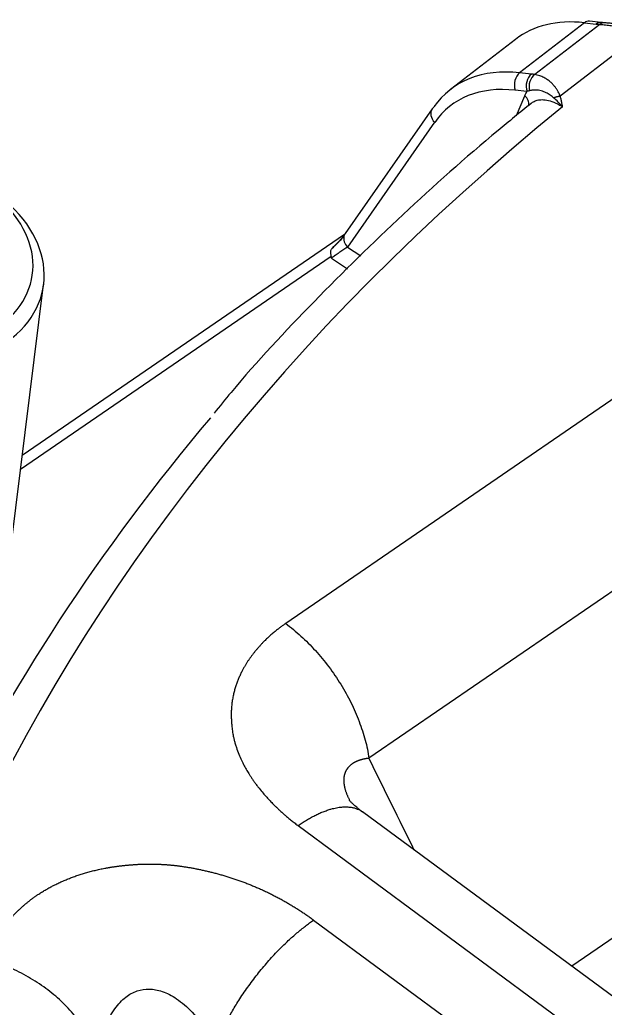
# Model space of a CAD drawing. Header units: millimetres. Extents: x -1286 to 291, y 5350 to 5880.
# Drawn here: x 45.72 to 59.48, y 5698.33 to 5721.59 of the extents above; entities that cross this region are included whole.
import ezdxf

# ---------------------------------------------------------------- set-up
doc = ezdxf.new("R2010")
doc.units = ezdxf.units.MM
doc.layers.add('粗实线层', color=7, linetype='Continuous', lineweight=35)

msp = doc.modelspace()

# ---------------------------------------------------------------- linework, layer by layer
at = {"layer": '粗实线层', "lineweight": 25}
for p, q in [((58.99, 5721.515), (57.467, 5720.338)), ((59.352, 5721.478), (57.824, 5720.296)), ((58.99, 5721.515), (59.268, 5721.485)), ((59.388, 5721.522), (59.11, 5721.553)), ((57.367, 5721.124), (55.844, 5719.947)), ((60.407, 5721.322), (58.423, 5719.789)), ((57.745, 5720.308), (57.467, 5720.338)), ((57.641, 5719.898), (57.364, 5719.929)), ((57.391, 5719.332), (57.587, 5719.798)), ((55.413, 5719.493), (53.365, 5716.557)), ((55.47, 5719.173), (53.422, 5716.237)), ((53.35, 5716.53), (45.775, 5711.33)), ((53.422, 5716.237), (53.732, 5716.029)), ((53.04, 5716.019), (45.734, 5711.004)), ((53.044, 5715.98), (53.422, 5715.725)), ((45.173, 5706.503), (46.277, 5715.359)), ((60.064, 5712.938), (51.968, 5707.38)), ((62.022, 5709.767), (53.926, 5704.209)), ((61.25, 5697.424), (53.773, 5702.947)), ((52.257, 5702.625), (60.14, 5696.802)), ((61.171, 5701.015), (58.692, 5699.313)), ((52.625, 5700.401), (58.77, 5695.862))]:
    msp.add_line(p, q, dxfattribs=at)
for centre, major_axis, ratio, start_param, end_param in [((60.44, 5717.148), (-3.073, 3.976), 0.602606, 5.755887, 6.283184), ((59.077, 5721.253), (0.033, 0.3), 0.689641, 6.283177, 6.870999), ((59.355, 5721.223), (0.033, 0.3), 0.68964, 6.199804, 6.871003), ((59.439, 5721.216), (0.018, 0.301), 0.644524, 6.181775, 6.836156), ((58.917, 5715.971), (3.073, -3.976), 0.602606, 2.614295, 3.328259), ((57.554, 5720.076), (-0.033, -0.3), 0.689641, 3.729406, 5.300203), ((57.832, 5720.045), (-0.033, -0.3), 0.689641, 3.729407, 5.300203), ((57.911, 5720.034), (-0.051, -0.297), 0.731188, 3.771005, 5.247218), ((58.727, 5715.823), (2.889, -3.737), 0.602606, 2.614295, 3.328259), ((57.396, 5719.65), (-0.278, 0.117), 0.755364, 3.315192, 4.308606), ((123.545, 5677.375), (-82.27, 14.355), 0.699163, 5.736612, 7.185331), ((55.661, 5719.32), (0.247, -0.172), 0.784175, 3.141618, 4.471394), ((55.661, 5719.32), (0.247, -0.172), 0.784175, 2.900598, 3.141615), ((42.789, 5715.882), (3.475, -0.606), 0.699163, 5.682764, 8.804181), ((42.825, 5716.087), (3.178, -0.555), 0.699163, 5.662589, 8.804181), ((53.613, 5716.384), (0.247, -0.172), 0.784175, 3.427479, 4.471394), ((53.613, 5716.384), (0.247, -0.172), 0.784175, 3.141621, 3.427483), ((123.443, 5676.79), (83.245, -14.525), 0.699163, 2.754267, 3.134506), ((118.501, 5677.009), (-100.383, 17.515), 0.699163, 6.161367, 8.554451), ((118.501, 5677.009), (100.021, -17.452), 0.699163, 3.021746, 5.411936), ((75.947, 5683.953), (21.356, -3.726), 0.699163, 0.513867, 2.89274)]:
    msp.add_ellipse(centre, major_axis=major_axis, ratio=ratio, start_param=start_param, end_param=end_param, dxfattribs=at)
for points, degree in [([(59.268, 5721.485), (59.281, 5721.483), (59.309, 5721.48), (59.337, 5721.479), (59.352, 5721.478)], 3), ([(59.352, 5721.478), (59.398, 5721.475), (59.49, 5721.467), (59.623, 5721.451), (59.749, 5721.432), (59.867, 5721.414), (59.977, 5721.395), (60.079, 5721.377), (60.172, 5721.361), (60.257, 5721.346), (60.335, 5721.333), (60.384, 5721.326), (60.407, 5721.322)], 3), ([(59.468, 5721.515), (59.405, 5721.519)], 1), ([(60.211, 5721.431), (59.797, 5721.49), (59.47, 5721.514)], 2), ([(57.824, 5720.296), (57.811, 5720.299), (57.784, 5720.303), (57.758, 5720.306), (57.745, 5720.308)], 3), ([(58.423, 5719.789), (58.417, 5719.805), (58.403, 5719.839), (58.376, 5719.892), (58.343, 5719.948), (58.302, 5720.005), (58.253, 5720.063), (58.194, 5720.121), (58.124, 5720.176), (58.041, 5720.227), (57.943, 5720.27), (57.865, 5720.29), (57.824, 5720.296)], 3), ([(58.267, 5719.752), (58.255, 5719.762), (58.23, 5719.783), (58.187, 5719.814), (58.141, 5719.843), (58.09, 5719.87), (58.035, 5719.894), (57.976, 5719.914), (57.913, 5719.927), (57.847, 5719.934), (57.775, 5719.931), (57.724, 5719.922), (57.698, 5719.915)], 3), ([(57.587, 5719.798), (57.594, 5719.815), (57.611, 5719.85), (57.631, 5719.883), (57.641, 5719.898)], 3), ([(57.698, 5719.915), (57.688, 5719.912), (57.669, 5719.907), (57.651, 5719.901), (57.641, 5719.898)], 3), ([(53.044, 5715.98), (53.043, 5715.984), (53.042, 5715.993), (53.041, 5716.006), (53.04, 5716.015), (53.04, 5716.019)], 3), ([(54.988, 5702.049), (54.634, 5702.769), (54.28, 5703.489), (53.926, 5704.209)], 3), ([(53.804, 5702.924), (53.499, 5703.156), (53.47, 5703.219)], 2)]:
    msp.add_open_spline(points, degree=degree, dxfattribs=at)
for points, degree, knots in [([(57.734, 5719.619), (57.74, 5719.623), (57.77, 5719.646), (57.833, 5719.681), (57.938, 5719.708), (58.07, 5719.708), (58.229, 5719.67), (58.37, 5719.604), (58.455, 5719.55), (58.477, 5719.535)], 3, [0, 0, 0, 0, 0.031953, 0.173442, 0.329271, 0.5021, 0.697351, 0.917937, 1, 1, 1, 1]), ([(58.477, 5719.535), (58.443, 5719.576), (58.408, 5719.614), (58.339, 5719.687), (58.303, 5719.72), (58.267, 5719.752)], 3, [0, 0, 0, 0, 0.5, 0.5, 1, 1, 1, 1]), ([(58.477, 5719.535), (58.476, 5719.542), (58.474, 5719.555), (58.47, 5719.575), (58.467, 5719.594), (58.464, 5719.614), (58.461, 5719.63), (58.459, 5719.641), (58.457, 5719.65), (58.455, 5719.662), (58.451, 5719.676), (58.445, 5719.703), (58.437, 5719.736), (58.429, 5719.768), (58.424, 5719.784), (58.423, 5719.789)], 3, [0, 0, 0, 0, 0.078288, 0.15631, 0.234089, 0.311646, 0.389003, 0.414803, 0.450596, 0.496403, 0.552255, 0.618189, 0.810349, 0.937859, 1, 1, 1, 1]), ([(57.739, 5719.616), (57.476, 5719.406), (56.438, 5718.558), (54.705, 5717.02), (52.618, 5714.962), (51.148, 5713.392), (50.414, 5712.492), (50.282, 5712.327)], 3, [0, 0, 0, 0, 0.093896, 0.375125, 0.656284, 0.937311, 1, 1, 1, 1]), ([(53.339, 5716.497), (53.317, 5716.471), (53.275, 5716.423), (53.199, 5716.343), (53.132, 5716.276), (53.082, 5716.227), (53.055, 5716.202), (53.054, 5716.201)], 3, [0, 0, 0, 0, 0.384489, 0.58279, 0.78398, 0.987505, 1, 1, 1, 1]), ([(53.349, 5716.524), (53.349, 5716.523), (53.348, 5716.523), (53.33, 5716.5), (53.334, 5716.504), (53.24, 5716.394), (53.174, 5716.323), (53.116, 5716.266)], 3, [0, 0, 0, 0, 0.007217, 0.007217, 0.338145, 0.338145, 1, 1, 1, 1]), ([(53.04, 5716.019), (53.039, 5716.025), (53.038, 5716.032), (53.036, 5716.044), (53.035, 5716.05), (53.032, 5716.069), (53.03, 5716.08), (53.027, 5716.103), (53.026, 5716.114), (53.027, 5716.135), (53.029, 5716.145), (53.034, 5716.165), (53.038, 5716.175), (53.047, 5716.194), (53.054, 5716.203), (53.068, 5716.222), (53.076, 5716.231), (53.095, 5716.248), (53.105, 5716.257), (53.116, 5716.266)], 3, [0, 0, 0, 0, 0.0625, 0.0625, 0.125, 0.125, 0.25, 0.25, 0.375, 0.375, 0.5, 0.5, 0.625, 0.625, 0.75, 0.75, 0.875, 0.875, 1, 1, 1, 1]), ([(53.422, 5716.237), (53.421, 5716.236), (53.417, 5716.234), (53.412, 5716.231), (53.406, 5716.228), (53.401, 5716.224), (53.395, 5716.221), (53.39, 5716.217), (53.384, 5716.214), (53.379, 5716.21), (53.373, 5716.207), (53.367, 5716.203), (53.362, 5716.199), (53.356, 5716.196), (53.35, 5716.192), (53.345, 5716.188), (53.339, 5716.185), (53.333, 5716.181), (53.328, 5716.177), (53.322, 5716.173), (53.317, 5716.17), (53.311, 5716.166), (53.306, 5716.163), (53.3, 5716.159), (53.295, 5716.155), (53.29, 5716.152), (53.284, 5716.148), (53.279, 5716.145), (53.274, 5716.142), (53.269, 5716.138), (53.264, 5716.135), (53.259, 5716.131), (53.254, 5716.128), (53.249, 5716.125), (53.245, 5716.122), (53.24, 5716.119), (53.236, 5716.116), (53.231, 5716.113), (53.227, 5716.11), (53.223, 5716.107), (53.218, 5716.104), (53.21, 5716.098), (53.199, 5716.09), (53.183, 5716.079), (53.168, 5716.068), (53.153, 5716.058), (53.138, 5716.047), (53.124, 5716.038), (53.111, 5716.028), (53.098, 5716.019), (53.086, 5716.011), (53.074, 5716.002), (53.063, 5715.994), (53.053, 5715.987), (53.047, 5715.982), (53.044, 5715.98)], 3, [0, 0, 0, 0, 0.019284, 0.038316, 0.057094, 0.075621, 0.093894, 0.111915, 0.129684, 0.147201, 0.164465, 0.181478, 0.198239, 0.214749, 0.231007, 0.247014, 0.26277, 0.278275, 0.293529, 0.308533, 0.323287, 0.337791, 0.352045, 0.36605, 0.379805, 0.393312, 0.40657, 0.41958, 0.432341, 0.444855, 0.457122, 0.469142, 0.480916, 0.492444, 0.503727, 0.514764, 0.525557, 0.536107, 0.546413, 0.556477, 0.566299, 0.575881, 0.613772, 0.650699, 0.68668, 0.721737, 0.755891, 0.789167, 0.821591, 0.853192, 0.883999, 0.914047, 0.94337, 0.972008, 1, 1, 1, 1]), ([(51.968, 5707.38), (51.959, 5707.374), (51.941, 5707.362), (51.914, 5707.342), (51.885, 5707.322), (51.854, 5707.299), (51.822, 5707.275), (51.788, 5707.25), (51.753, 5707.223), (51.717, 5707.193), (51.68, 5707.163), (51.625, 5707.116), (51.559, 5707.057), (51.487, 5706.987), (51.428, 5706.927), (51.379, 5706.875), (51.335, 5706.826), (51.294, 5706.779), (51.253, 5706.73), (51.213, 5706.68), (51.174, 5706.63), (51.136, 5706.578), (51.099, 5706.525), (51.063, 5706.47), (51.028, 5706.415), (50.995, 5706.359), (50.96, 5706.295), (50.923, 5706.224), (50.885, 5706.144), (50.85, 5706.062), (50.817, 5705.977), (50.787, 5705.889), (50.76, 5705.798), (50.736, 5705.699), (50.715, 5705.594), (50.7, 5705.484), (50.691, 5705.378), (50.687, 5705.275), (50.687, 5705.176), (50.691, 5705.095), (50.696, 5705.028), (50.7, 5704.973), (50.707, 5704.914), (50.715, 5704.849), (50.726, 5704.781), (50.74, 5704.707), (50.758, 5704.629), (50.78, 5704.546), (50.814, 5704.437), (50.861, 5704.308), (50.925, 5704.166), (50.99, 5704.038), (51.054, 5703.925), (51.108, 5703.836), (51.154, 5703.763), (51.195, 5703.702), (51.239, 5703.638), (51.289, 5703.57), (51.353, 5703.487), (51.43, 5703.393), (51.517, 5703.295), (51.586, 5703.22), (51.638, 5703.166), (51.674, 5703.13), (51.706, 5703.098), (51.733, 5703.072), (51.76, 5703.045), (51.795, 5703.012), (51.845, 5702.964), (51.896, 5702.919), (51.94, 5702.879), (51.973, 5702.852), (52.007, 5702.823), (52.043, 5702.792), (52.081, 5702.761), (52.122, 5702.728), (52.165, 5702.695), (52.21, 5702.66), (52.241, 5702.637), (52.257, 5702.625)], 3, [0, 0, 0, 0, 0.005135, 0.010651, 0.016547, 0.022825, 0.029484, 0.036526, 0.043951, 0.051759, 0.059952, 0.068529, 0.088308, 0.10555, 0.120248, 0.1324, 0.143498, 0.154703, 0.166018, 0.177441, 0.188976, 0.200623, 0.212383, 0.224256, 0.236242, 0.24834, 0.260547, 0.276693, 0.293196, 0.310057, 0.327276, 0.344856, 0.362799, 0.381103, 0.403086, 0.424251, 0.444591, 0.464105, 0.482791, 0.500651, 0.51011, 0.520439, 0.531641, 0.543714, 0.55666, 0.570477, 0.585165, 0.60072, 0.61714, 0.646967, 0.674194, 0.698828, 0.720872, 0.740333, 0.751799, 0.763989, 0.7769, 0.79053, 0.804879, 0.828211, 0.848946, 0.867093, 0.876072, 0.884007, 0.890898, 0.896748, 0.901556, 0.908321, 0.91894, 0.933404, 0.939472, 0.945875, 0.95261, 0.959679, 0.96708, 0.974813, 0.982878, 0.991274, 1, 1, 1, 1]), ([(51.968, 5707.38), (52.089, 5707.29), (52.209, 5707.191), (52.443, 5706.978), (52.557, 5706.863), (52.776, 5706.621), (52.881, 5706.494), (53.08, 5706.228), (53.174, 5706.091), (53.348, 5705.809), (53.428, 5705.664), (53.573, 5705.373), (53.638, 5705.225), (53.75, 5704.93), (53.798, 5704.783), (53.876, 5704.492), (53.906, 5704.349), (53.926, 5704.209)], 3, [0, 0, 0, 0, 0.125, 0.125, 0.25, 0.25, 0.375, 0.375, 0.5, 0.5, 0.625, 0.625, 0.75, 0.75, 0.875, 0.875, 1, 1, 1, 1]), ([(53.926, 5704.209), (53.92, 5704.208), (53.909, 5704.207), (53.893, 5704.205), (53.877, 5704.203), (53.861, 5704.2), (53.845, 5704.197), (53.829, 5704.194), (53.814, 5704.191), (53.799, 5704.188), (53.784, 5704.185), (53.77, 5704.181), (53.756, 5704.177), (53.742, 5704.173), (53.728, 5704.169), (53.714, 5704.165), (53.701, 5704.16), (53.688, 5704.156), (53.675, 5704.151), (53.662, 5704.146), (53.65, 5704.141), (53.638, 5704.136), (53.626, 5704.131), (53.614, 5704.125), (53.603, 5704.12), (53.592, 5704.114), (53.581, 5704.108), (53.57, 5704.102), (53.56, 5704.095), (53.549, 5704.089), (53.539, 5704.083), (53.53, 5704.076), (53.52, 5704.069), (53.511, 5704.062), (53.502, 5704.055), (53.493, 5704.048), (53.485, 5704.041), (53.476, 5704.033), (53.468, 5704.025), (53.46, 5704.018), (53.453, 5704.01), (53.445, 5704.002), (53.438, 5703.994), (53.431, 5703.986), (53.425, 5703.977), (53.418, 5703.969), (53.412, 5703.96), (53.406, 5703.952), (53.401, 5703.943), (53.395, 5703.934), (53.39, 5703.925), (53.385, 5703.916), (53.38, 5703.906), (53.375, 5703.897), (53.371, 5703.887), (53.367, 5703.878), (53.363, 5703.868), (53.36, 5703.858), (53.356, 5703.848), (53.353, 5703.838), (53.35, 5703.828), (53.347, 5703.818), (53.345, 5703.807), (53.343, 5703.797), (53.341, 5703.786), (53.339, 5703.776), (53.337, 5703.765), (53.336, 5703.754), (53.335, 5703.743), (53.334, 5703.732), (53.333, 5703.721), (53.333, 5703.71), (53.332, 5703.698), (53.332, 5703.687), (53.332, 5703.676), (53.333, 5703.664), (53.334, 5703.649), (53.335, 5703.63), (53.338, 5703.607), (53.341, 5703.584), (53.345, 5703.561), (53.35, 5703.537), (53.355, 5703.512), (53.362, 5703.487), (53.369, 5703.462), (53.377, 5703.437), (53.386, 5703.411), (53.396, 5703.384), (53.406, 5703.358), (53.417, 5703.33), (53.429, 5703.303), (53.442, 5703.275), (53.456, 5703.247), (53.466, 5703.228), (53.471, 5703.218), (53.471, 5703.218)], 3, [0, 0, 0, 0, 0.012219, 0.024354, 0.036406, 0.048376, 0.060263, 0.072068, 0.083792, 0.095435, 0.106997, 0.11848, 0.129883, 0.141208, 0.152454, 0.163622, 0.174713, 0.185728, 0.196666, 0.207529, 0.218317, 0.229031, 0.239671, 0.250238, 0.260733, 0.271156, 0.281509, 0.291791, 0.302003, 0.312147, 0.322223, 0.332231, 0.342173, 0.352049, 0.36186, 0.371608, 0.381291, 0.390913, 0.400473, 0.409972, 0.419412, 0.428793, 0.438116, 0.447382, 0.456592, 0.465747, 0.474849, 0.483897, 0.492894, 0.50184, 0.510736, 0.519584, 0.528384, 0.537138, 0.545846, 0.554511, 0.563133, 0.571714, 0.580254, 0.588755, 0.597218, 0.605645, 0.614037, 0.622394, 0.630719, 0.639013, 0.647277, 0.655513, 0.663721, 0.671904, 0.680062, 0.688198, 0.696312, 0.704407, 0.712482, 0.720541, 0.728585, 0.743669, 0.758813, 0.774025, 0.789315, 0.804693, 0.820167, 0.835748, 0.851443, 0.867262, 0.883213, 0.899304, 0.915544, 0.93194, 0.948499, 0.96523, 0.98214, 0.999235, 1, 1, 1, 1]), ([(44.89, 5699.493), (44.984, 5699.729), (45.132, 5699.963), (45.273, 5700.186), (45.456, 5700.394), (45.631, 5700.593), (45.833, 5700.765), (46.03, 5700.933), (46.234, 5701.06), (46.635, 5701.307), (47.108, 5701.464), (47.571, 5701.618), (48.085, 5701.677), (48.348, 5701.708), (48.587, 5701.717), (48.842, 5701.726), (49.093, 5701.71), (49.355, 5701.694), (49.631, 5701.65), (49.914, 5701.604), (50.227, 5701.527), (50.866, 5701.369), (51.47, 5701.087), (52.086, 5700.799), (52.625, 5700.401)], 2, [0, 0, 0, 0.0625, 0.0625, 0.125, 0.125, 0.1875, 0.1875, 0.25, 0.25, 0.375, 0.375, 0.5, 0.5, 0.5625, 0.5625, 0.625, 0.625, 0.6875, 0.6875, 0.75, 0.75, 0.875, 0.875, 1, 1, 1]), ([(96.73, 5688.367), (96.596, 5688.608), (96.191, 5689.295), (95.422, 5690.408), (94.364, 5691.676), (93.168, 5692.886), (91.842, 5694.028), (90.398, 5695.094), (88.844, 5696.077), (87.195, 5696.968), (85.461, 5697.761), (83.656, 5698.451), (81.794, 5699.032), (79.888, 5699.5), (77.953, 5699.852), (76.002, 5700.085), (74.051, 5700.197), (72.114, 5700.187), (70.205, 5700.055), (68.339, 5699.803), (66.529, 5699.431), (64.788, 5698.943), (63.132, 5698.341), (61.569, 5697.631), (60.118, 5696.815), (58.945, 5696.024), (58.297, 5695.483), (58.06, 5695.27)], 3, [0, 0, 0, 0, 0.021951, 0.063245, 0.10458, 0.145956, 0.187358, 0.228774, 0.270196, 0.311619, 0.353038, 0.394454, 0.435867, 0.477279, 0.51869, 0.560103, 0.601519, 0.642939, 0.684367, 0.725803, 0.767247, 0.808699, 0.850158, 0.891618, 0.933069, 0.974501, 1, 1, 1, 1]), ([(47.535, 5697.146), (47.502, 5697.271), (47.458, 5697.397), (47.345, 5697.645), (47.277, 5697.769), (47.119, 5698.01), (47.03, 5698.127), (46.831, 5698.355), (46.722, 5698.465), (46.487, 5698.673), (46.361, 5698.772), (46.095, 5698.957), (45.955, 5699.043), (45.664, 5699.199), (45.514, 5699.27), (45.206, 5699.394), (45.049, 5699.448), (44.89, 5699.493)], 3, [0, 0, 0, 0, 0.125, 0.125, 0.25, 0.25, 0.375, 0.375, 0.5, 0.5, 0.625, 0.625, 0.75, 0.75, 0.875, 0.875, 1, 1, 1, 1]), ([(47.535, 5697.146), (47.545, 5697.214), (47.592, 5697.481), (47.711, 5697.899), (47.931, 5698.319), (48.19, 5698.597), (48.467, 5698.75), (48.76, 5698.794), (49.075, 5698.736), (49.421, 5698.558), (49.788, 5698.237), (50.09, 5697.853), (50.261, 5697.575), (50.32, 5697.473)], 3, [0, 0, 0, 0, 0.039688, 0.15967, 0.26831, 0.365164, 0.451773, 0.533406, 0.618048, 0.71195, 0.81758, 0.935201, 1, 1, 1, 1])]:
    msp.add_open_spline(points, degree=degree, knots=knots, dxfattribs=at)
for points, weights in [([(58.267, 5719.752), (58.318, 5719.774), (58.371, 5719.787), (58.423, 5719.789)], [1.01375503352, 1.03633824444, 1.08672953454, 1.16492890384]), ([(52.257, 5702.625), (52.9, 5703.066), (53.444, 5703.19), (53.774, 5702.946)], [1.10247002689, 1.0064759273, 0.977927407424, 1.01682446727]), ([(50.32, 5697.473), (50.795, 5698.633), (51.672, 5699.746), (52.625, 5700.401)], [1.10246331528, 0.965844594132, 0.96584556158, 1.10246621762])]:
    msp.add_rational_spline(points, weights, degree=3, dxfattribs=at)

doc.saveas('drawing.dxf')
